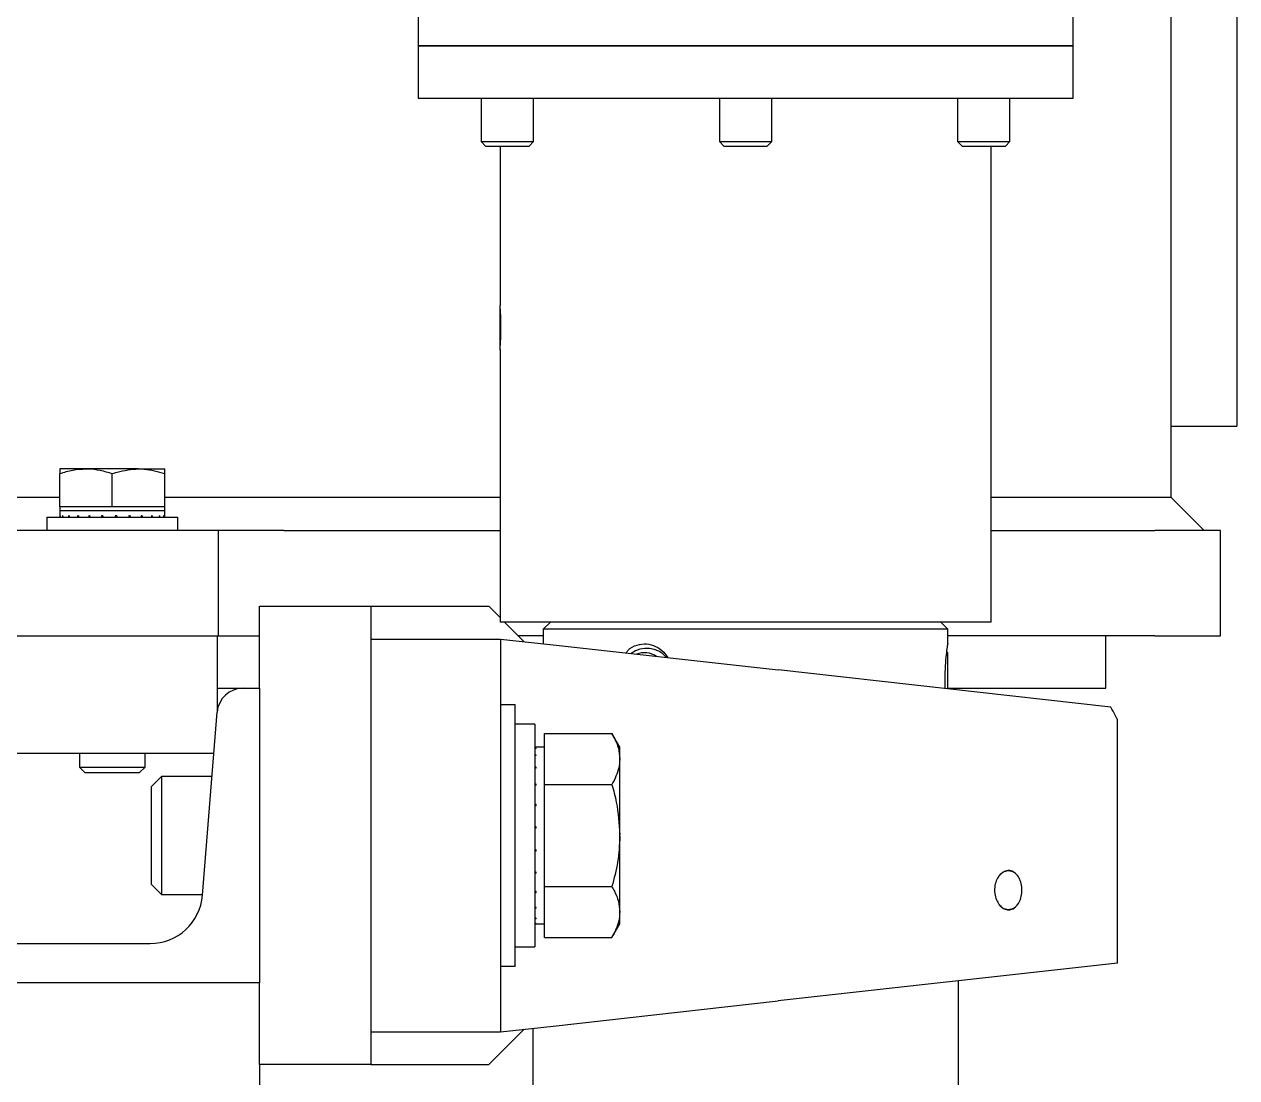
# Model space of a CAD drawing. Header units: millimetres. Extents: x 0 to 11880, y 0 to 8400.
# Drawn here: x 10716.8 to 10902, y 4994.6 to 5155.5 of the extents above; entities that cross this region are included whole.
import ezdxf

# ---------------------------------------------------------------- set-up
doc = ezdxf.new("R2010")
doc.units = ezdxf.units.MM
doc.header["$LTSCALE"] = 20

msp = doc.modelspace()

# ---------------------------------------------------------------- linework, layer by layer
at = {"color": 7, "linetype": 'Continuous', "lineweight": 25}
for p, q in [((10776.98, 5166.81), (10776.98, 5152.25)), ((10876.98, 5152.25), (10876.98, 5158.85)), ((10891.98, 5083.25), (10891.98, 5158.85)), ((10901.98, 5158.85), (10901.98, 5094.15)), ((10776.98, 5152.25), (10776.98, 5144.25)), ((10876.98, 5152.25), (10776.98, 5152.25)), ((10776.98, 5152.25), (10876.98, 5152.25)), ((10876.98, 5144.25), (10876.98, 5152.25)), ((10776.98, 5144.25), (10876.98, 5144.25)), ((10786.6, 5144.25), (10786.6, 5137.64)), ((10794.6, 5137.64), (10794.6, 5144.25)), ((10822.98, 5144.25), (10822.98, 5137.64)), ((10830.98, 5137.64), (10830.98, 5144.25)), ((10859.35, 5144.25), (10859.35, 5137.64)), ((10867.35, 5137.64), (10867.35, 5144.25)), ((10786.6, 5137.64), (10787.29, 5136.95)), ((10786.6, 5137.64), (10794.6, 5137.64)), ((10793.91, 5136.95), (10794.6, 5137.64)), ((10822.98, 5137.64), (10823.67, 5136.95)), ((10822.98, 5137.64), (10830.98, 5137.64)), ((10830.29, 5136.95), (10830.98, 5137.64)), ((10859.35, 5137.64), (10860.04, 5136.95)), ((10859.35, 5137.64), (10867.35, 5137.64)), ((10866.66, 5136.95), (10867.35, 5137.64)), ((10787.29, 5136.95), (10793.91, 5136.95)), ((10789.48, 5136.95), (10789.48, 5112.6)), ((10823.67, 5136.95), (10830.29, 5136.95)), ((10860.04, 5136.95), (10866.66, 5136.95)), ((10864.48, 5064.25), (10864.48, 5136.95)), ((10789.48, 5105.94), (10789.48, 5112.56)), ((10789.48, 5105.85), (10789.48, 5064.25)), ((10891.98, 5094.15), (10901.98, 5094.15)), ((10726.28, 5087.65), (10722.28, 5087.65)), ((10734.28, 5087.65), (10726.28, 5087.65)), ((10734.28, 5087.65), (10738.28, 5087.65)), ((10722.28, 5081.85), (10722.28, 5086.93)), ((10730.28, 5081.85), (10730.28, 5086.93)), ((10738.28, 5081.85), (10738.28, 5086.93)), ((10722.28, 5083.25), (10711.98, 5083.25)), ((10789.48, 5083.25), (10738.28, 5083.25)), ((10891.98, 5083.25), (10864.48, 5083.25)), ((10896.98, 5078.25), (10891.98, 5083.25)), ((10720.28, 5080.25), (10720.28, 5078.25)), ((10720.28, 5080.25), (10734.09, 5080.25)), ((10722.28, 5081.85), (10722.28, 5081.25)), ((10726.28, 5081.85), (10722.28, 5081.85)), ((10722.28, 5081.25), (10722.28, 5080.25)), ((10738.28, 5081.25), (10722.28, 5081.25)), ((10722.3, 5080.45), (10722.29, 5080.45)), ((10722.29, 5080.45), (10722.29, 5080.25)), ((10722.3, 5080.45), (10722.3, 5080.25)), ((10722.75, 5080.45), (10722.68, 5080.45)), ((10722.68, 5080.45), (10722.68, 5080.25)), ((10722.75, 5080.45), (10722.75, 5080.25)), ((10723.71, 5080.45), (10723.59, 5080.45)), ((10723.59, 5080.45), (10723.59, 5080.25)), ((10723.71, 5080.45), (10723.71, 5080.25)), ((10725.11, 5080.45), (10724.95, 5080.45)), ((10724.95, 5080.45), (10724.95, 5080.25)), ((10725.11, 5080.45), (10725.11, 5080.25)), ((10730.28, 5081.85), (10726.28, 5081.85)), ((10726.87, 5080.45), (10726.68, 5080.45)), ((10726.68, 5080.45), (10726.68, 5080.25)), ((10726.87, 5080.45), (10726.87, 5080.25)), ((10728.86, 5080.45), (10728.65, 5080.45)), ((10728.65, 5080.45), (10728.65, 5080.25)), ((10728.86, 5080.45), (10728.86, 5080.25)), ((10734.28, 5081.85), (10730.28, 5081.85)), ((10730.95, 5080.45), (10730.74, 5080.45)), ((10730.74, 5080.45), (10730.74, 5080.25)), ((10730.95, 5080.45), (10730.95, 5080.25)), ((10732.99, 5080.45), (10732.79, 5080.45)), ((10732.79, 5080.45), (10732.79, 5080.25)), ((10732.99, 5080.45), (10732.99, 5080.25)), ((10734.09, 5080.25), (10740.28, 5080.25)), ((10738.28, 5081.85), (10734.28, 5081.85)), ((10734.84, 5080.45), (10734.67, 5080.45)), ((10734.67, 5080.45), (10734.67, 5080.25)), ((10734.84, 5080.45), (10734.84, 5080.25)), ((10736.39, 5080.45), (10736.25, 5080.45)), ((10736.25, 5080.45), (10736.25, 5080.25)), ((10736.39, 5080.45), (10736.39, 5080.25)), ((10737.51, 5080.45), (10737.42, 5080.45)), ((10737.42, 5080.45), (10737.42, 5080.25)), ((10737.51, 5080.45), (10737.51, 5080.25)), ((10738.15, 5080.45), (10738.11, 5080.45)), ((10738.11, 5080.45), (10738.11, 5080.25)), ((10738.15, 5080.45), (10738.15, 5080.25)), ((10738.28, 5081.25), (10738.28, 5081.85)), ((10738.28, 5080.25), (10738.28, 5081.25)), ((10740.28, 5078.25), (10740.28, 5080.25)), ((10746.48, 5078.25), (10669.48, 5078.25)), ((10746.48, 5062.15), (10746.48, 5078.25)), ((10756.48, 5078.25), (10746.48, 5078.25)), ((10756.48, 5078.25), (10789.48, 5078.25)), ((10864.48, 5078.25), (10889.48, 5078.25)), ((10899.48, 5078.25), (10889.48, 5078.25)), ((10899.48, 5062.15), (10899.48, 5078.25)), ((10752.78, 5054.15), (10752.78, 5066.65)), ((10752.78, 5066.65), (10769.78, 5066.65)), ((10769.78, 5066.65), (10769.78, 4996.65)), ((10769.78, 5066.65), (10787.78, 5066.65)), ((10789.48, 5064.95), (10787.78, 5066.65)), ((10826.98, 5064.25), (10789.48, 5064.25)), ((10793.18, 5061.24), (10790.18, 5064.25)), ((10797.18, 5064.25), (10796.08, 5063.15)), ((10864.48, 5064.25), (10826.98, 5064.25)), ((10857.88, 5063.15), (10856.78, 5064.25)), ((10669.48, 5062.15), (10746.48, 5062.15)), ((10679.27, 5062.15), (10746.28, 5062.15)), ((10746.28, 5062.15), (10746.28, 5050.46)), ((10746.48, 5062.15), (10752.78, 5062.15)), ((10796.08, 5062.15), (10792.28, 5062.15)), ((10796.08, 5063.15), (10796.08, 5060.92)), ((10857.88, 5063.15), (10796.08, 5063.15)), ((10857.88, 5060.92), (10857.88, 5063.15)), ((10889.48, 5062.15), (10857.88, 5062.15)), ((10881.98, 5054.15), (10881.98, 5062.15)), ((10889.48, 5062.15), (10899.48, 5062.15)), ((10769.78, 5061.65), (10787.38, 5061.65)), ((10787.38, 5061.65), (10789.58, 5061.65)), ((10789.58, 5061.65), (10789.58, 5031.65)), ((10789.58, 5061.65), (10797.61, 5060.75)), ((10797.61, 5060.75), (10831.93, 5056.93)), ((10857.88, 5059.57), (10857.71, 5059.73)), ((10857.88, 5054.03), (10857.88, 5059.57)), ((10882.75, 5051.26), (10831.93, 5056.93)), ((10746.28, 5054.15), (10750.27, 5054.15)), ((10750.27, 5054.15), (10752.78, 5054.15)), ((10752.78, 5054.15), (10752.78, 5009.15)), ((10857.88, 5054.15), (10881.98, 5054.15)), ((10789.58, 5051.65), (10791.78, 5051.65)), ((10791.78, 5011.65), (10791.78, 5051.65)), ((10744.05, 5022.51), (10746.28, 5050.46)), ((10883.78, 5012.15), (10883.78, 5049.44)), ((10794.78, 5048.65), (10791.78, 5048.65)), ((10794.78, 5048.65), (10794.78, 5014.65)), ((10796.28, 5047.23), (10806.57, 5047.23)), ((10796.28, 5039.44), (10796.28, 5047.23)), ((10807.78, 5045.15), (10806.57, 5047.23)), ((10796.28, 5045.15), (10794.78, 5045.15)), ((10807.78, 5043.39), (10807.78, 5045.15)), ((10745.77, 5044.15), (10691.54, 5044.15)), ((10725.28, 5044.15), (10725.28, 5042.07)), ((10735.28, 5042.07), (10735.28, 5044.15)), ((10794.98, 5044.97), (10794.78, 5044.97)), ((10794.98, 5044.93), (10794.78, 5044.93)), ((10794.98, 5043.94), (10794.78, 5043.94)), ((10794.98, 5043.85), (10794.78, 5043.85)), ((10794.98, 5044.93), (10794.98, 5044.97)), ((10794.98, 5043.85), (10794.98, 5043.94)), ((10807.78, 5043.28), (10807.78, 5043.39)), ((10807.78, 5031.76), (10807.78, 5043.28)), ((10725.28, 5042.07), (10726.1, 5041.25)), ((10725.28, 5042.07), (10732.78, 5042.07)), ((10732.78, 5042.07), (10735.28, 5042.07)), ((10734.45, 5041.25), (10735.28, 5042.07)), ((10794.98, 5042.08), (10794.78, 5042.08)), ((10794.98, 5041.94), (10794.78, 5041.94)), ((10794.98, 5041.94), (10794.98, 5042.08)), ((10726.1, 5041.25), (10732.36, 5041.25)), ((10732.36, 5041.25), (10734.45, 5041.25)), ((10737.78, 5040.65), (10736.28, 5039.15)), ((10745.5, 5040.65), (10737.78, 5040.65)), ((10737.78, 5040.65), (10737.78, 5022.65)), ((10794.98, 5039.51), (10794.78, 5039.51)), ((10794.98, 5039.33), (10794.98, 5039.51)), ((10736.28, 5024.15), (10736.28, 5039.15)), ((10794.98, 5039.33), (10794.78, 5039.33)), ((10796.28, 5039.44), (10806.57, 5039.44)), ((10796.28, 5023.85), (10796.28, 5039.44)), ((10794.98, 5036.4), (10794.78, 5036.4)), ((10794.98, 5036.2), (10794.78, 5036.2)), ((10794.98, 5036.2), (10794.98, 5036.4)), ((10794.98, 5032.96), (10794.78, 5032.96)), ((10794.98, 5032.75), (10794.78, 5032.75)), ((10794.98, 5032.75), (10794.98, 5032.96)), ((10789.58, 5031.65), (10789.58, 5001.65)), ((10807.78, 5031.54), (10807.78, 5031.76)), ((10807.78, 5020.01), (10807.78, 5031.54)), ((10794.98, 5029.44), (10794.78, 5029.44)), ((10794.98, 5029.23), (10794.78, 5029.23)), ((10794.98, 5029.23), (10794.98, 5029.44)), ((10794.98, 5026.07), (10794.78, 5026.07)), ((10794.98, 5025.88), (10794.78, 5025.88)), ((10794.98, 5025.88), (10794.98, 5026.07)), ((10736.28, 5024.15), (10737.78, 5022.65)), ((10794.98, 5023.08), (10794.78, 5023.08)), ((10794.98, 5022.91), (10794.78, 5022.91)), ((10794.98, 5022.91), (10794.98, 5023.08)), ((10796.28, 5023.85), (10806.57, 5023.85)), ((10796.28, 5016.06), (10796.28, 5023.85)), ((10737.78, 5022.65), (10744.06, 5022.65)), ((10794.98, 5020.67), (10794.78, 5020.67)), ((10794.98, 5020.55), (10794.78, 5020.55)), ((10794.98, 5020.55), (10794.98, 5020.67)), ((10807.78, 5019.9), (10807.78, 5020.01)), ((10807.78, 5018.15), (10807.78, 5019.9)), ((10794.98, 5019.01), (10794.78, 5019.01)), ((10794.98, 5018.94), (10794.78, 5018.94)), ((10794.98, 5018.21), (10794.78, 5018.21)), ((10794.98, 5018.19), (10794.78, 5018.19)), ((10794.78, 5018.15), (10796.28, 5018.15)), ((10794.98, 5018.94), (10794.98, 5019.01)), ((10794.98, 5018.19), (10794.98, 5018.21)), ((10806.57, 5016.06), (10807.78, 5018.15)), ((10796.28, 5016.06), (10806.57, 5016.06)), ((10689.48, 5015.15), (10736.07, 5015.15)), ((10791.78, 5014.65), (10794.78, 5014.65)), ((10883.78, 5012.15), (10831.93, 5006.37)), ((10791.78, 5011.65), (10789.58, 5011.65)), ((10752.78, 5009.15), (10672.78, 5009.15)), ((10752.78, 4996.65), (10752.78, 5009.15)), ((10859.48, 4990.65), (10859.48, 5009.44)), ((10797.61, 5002.54), (10831.93, 5006.37)), ((10789.58, 5001.65), (10797.61, 5002.54)), ((10769.78, 5001.65), (10787.38, 5001.65)), ((10787.38, 5001.65), (10789.58, 5001.65)), ((10787.78, 4996.65), (10793.18, 5002.05)), ((10794.48, 5002.19), (10794.48, 4990.65)), ((10752.78, 4996.65), (10752.78, 4990.65)), ((10769.78, 4996.65), (10752.78, 4996.65)), ((10769.78, 4996.65), (10787.78, 4996.65))]:
    msp.add_line(p, q, dxfattribs=at)
for centre, radius, start, end in [((10811.87, 5056.27), 3.96, 40.2708, 127.0087), ((10811.53, 5056.24), 3.32, 55.7649, 111.5147), ((10750.27, 5050.15), 4, 90, 175.43), ((10867.11, 5024.5), 1.73, 28.0161, 151.9839), ((10736.07, 5023.15), 8, 270, 355.43), ((10867.11, 5022.09), 1.73, 208.0161, 331.9839)]:
    msp.add_arc(centre, radius, start, end, dxfattribs=at)
for points, knots in [([(10789.63, 5109.25), (10789.63, 5109.63), (10789.62, 5110.39), (10789.57, 5111.41), (10789.52, 5112.17), (10789.48, 5112.61), (10789.48, 5112.6), (10789.48, 5112.6)], [0, 0, 0, 0, 0.214237, 0.428453, 0.643222, 0.858356, 1, 1, 1, 1]), ([(10789.48, 5105.85), (10789.48, 5105.85), (10789.47, 5105.78), (10789.49, 5106.01), (10789.53, 5106.54), (10789.59, 5107.42), (10789.62, 5108.37), (10789.63, 5109), (10789.63, 5109.25)], [0, 0, 0, 0, 0.002782, 0.216658, 0.43052, 0.645138, 0.860114, 1, 1, 1, 1]), ([(10722.28, 5086.93), (10722.93, 5087.13), (10724.24, 5087.53), (10725.59, 5087.61), (10726.28, 5087.65)], [0, 0, 0, 0, 0.495458, 1, 1, 1, 1]), ([(10722.28, 5087.65), (10722.28, 5087.65), (10722.28, 5087.64), (10722.28, 5087.48), (10722.28, 5087.12), (10722.28, 5086.93)], [0, 0, 0, 0, 0.070086, 0.530782, 1, 1, 1, 1]), ([(10726.28, 5087.65), (10726.37, 5087.65), (10727.09, 5087.64), (10728.44, 5087.48), (10729.66, 5087.12), (10730.28, 5086.93)], [0, 0, 0, 0, 0.070086, 0.530782, 1, 1, 1, 1]), ([(10730.28, 5086.93), (10730.52, 5087.01), (10731.82, 5087.43), (10733.18, 5087.55), (10734.28, 5087.65)], [0, 0, 0, 0, 0.188696, 1, 1, 1, 1]), ([(10734.28, 5087.65), (10734.57, 5087.64), (10735.92, 5087.61), (10737.24, 5087.23), (10738.28, 5086.93)], [0, 0, 0, 0, 0.214378, 1, 1, 1, 1]), ([(10738.28, 5086.93), (10738.28, 5087.13), (10738.28, 5087.53), (10738.28, 5087.61), (10738.28, 5087.65)], [0, 0, 0, 0, 0.495458, 1, 1, 1, 1]), ([(10808.73, 5059.51), (10808.82, 5059.65), (10809.24, 5060.26), (10810.34, 5060.81), (10811.83, 5061.01), (10813.26, 5060.59), (10814.41, 5059.83), (10814.92, 5059.1), (10815.12, 5058.8)], [0, 0, 0, 0, 0.064646, 0.285536, 0.486941, 0.676749, 0.869075, 1, 1, 1, 1]), ([(10857.45, 5054.15), (10857.44, 5054.8), (10857.42, 5056.12), (10857.53, 5058.06), (10857.7, 5059.68), (10857.83, 5060.64), (10857.89, 5061.02), (10857.88, 5060.92), (10857.87, 5060.92)], [0, 0, 0, 0, 0.201094, 0.411311, 0.619057, 0.816306, 0.996619, 1, 1, 1, 1]), ([(10883.72, 5049.44), (10883.73, 5049.41), (10883.76, 5049.35), (10883.43, 5049.96), (10882.98, 5050.82), (10882.75, 5051.26)], [0, 0, 0, 0, 0.221516, 0.606108, 1, 1, 1, 1]), ([(10806.57, 5047.23), (10806.7, 5046.99), (10807.11, 5046.25), (10807.63, 5044.97), (10807.73, 5043.92), (10807.78, 5043.39)], [0, 0, 0, 0, 0.193449, 0.59407, 1, 1, 1, 1]), ([(10807.78, 5043.28), (10807.74, 5042.85), (10807.65, 5041.55), (10807, 5040.28), (10806.57, 5039.44)], [0, 0, 0, 0, 0.334142, 1, 1, 1, 1]), ([(10806.57, 5039.44), (10806.82, 5038.54), (10807.5, 5036.03), (10807.67, 5033.43), (10807.78, 5031.76)], [0, 0, 0, 0, 0.3592137, 1, 1, 1, 1]), ([(10807.78, 5031.54), (10807.71, 5030.21), (10807.57, 5027.61), (10806.9, 5025.09), (10806.57, 5023.85)], [0, 0, 0, 0, 0.508529, 1, 1, 1, 1]), ([(10865.58, 5025.31), (10865.43, 5025.05), (10865.13, 5024.52), (10864.96, 5023.52), (10865.03, 5022.52), (10865.28, 5021.76), (10865.51, 5021.39), (10865.58, 5021.28)], [0, 0, 0, 0, 0.22471, 0.449428, 0.673945, 0.898372, 1, 1, 1, 1]), ([(10868.64, 5025.31), (10868.49, 5025.52), (10868.17, 5025.96), (10867.53, 5026.3), (10866.84, 5026.32), (10866.17, 5026.01), (10865.77, 5025.6), (10865.59, 5025.34), (10865.58, 5025.31)], [0, 0, 0, 0, 0.186152, 0.389172, 0.587393, 0.783443, 0.980992, 1, 1, 1, 1]), ([(10868.64, 5021.28), (10868.78, 5021.54), (10869.05, 5022.08), (10869.21, 5023.07), (10869.15, 5024.07), (10868.92, 5024.83), (10868.71, 5025.2), (10868.64, 5025.31)], [0, 0, 0, 0, 0.22471, 0.449428, 0.673945, 0.898372, 1, 1, 1, 1]), ([(10806.57, 5023.85), (10806.7, 5023.61), (10807.11, 5022.87), (10807.63, 5021.59), (10807.73, 5020.54), (10807.78, 5020.01)], [0, 0, 0, 0, 0.193449, 0.59407, 1, 1, 1, 1]), ([(10865.58, 5021.28), (10865.64, 5021.2), (10865.84, 5020.9), (10866.3, 5020.49), (10866.97, 5020.25), (10867.66, 5020.34), (10868.24, 5020.7), (10868.52, 5021.1), (10868.64, 5021.28)], [0, 0, 0, 0, 0.071077, 0.25122, 0.452112, 0.649168, 0.845197, 1, 1, 1, 1]), ([(10807.78, 5019.9), (10807.74, 5019.46), (10807.65, 5018.16), (10807, 5016.9), (10806.57, 5016.06)], [0, 0, 0, 0, 0.334142, 1, 1, 1, 1])]:
    msp.add_open_spline(points, degree=3, knots=knots, dxfattribs=at)

doc.saveas('drawing.dxf')
